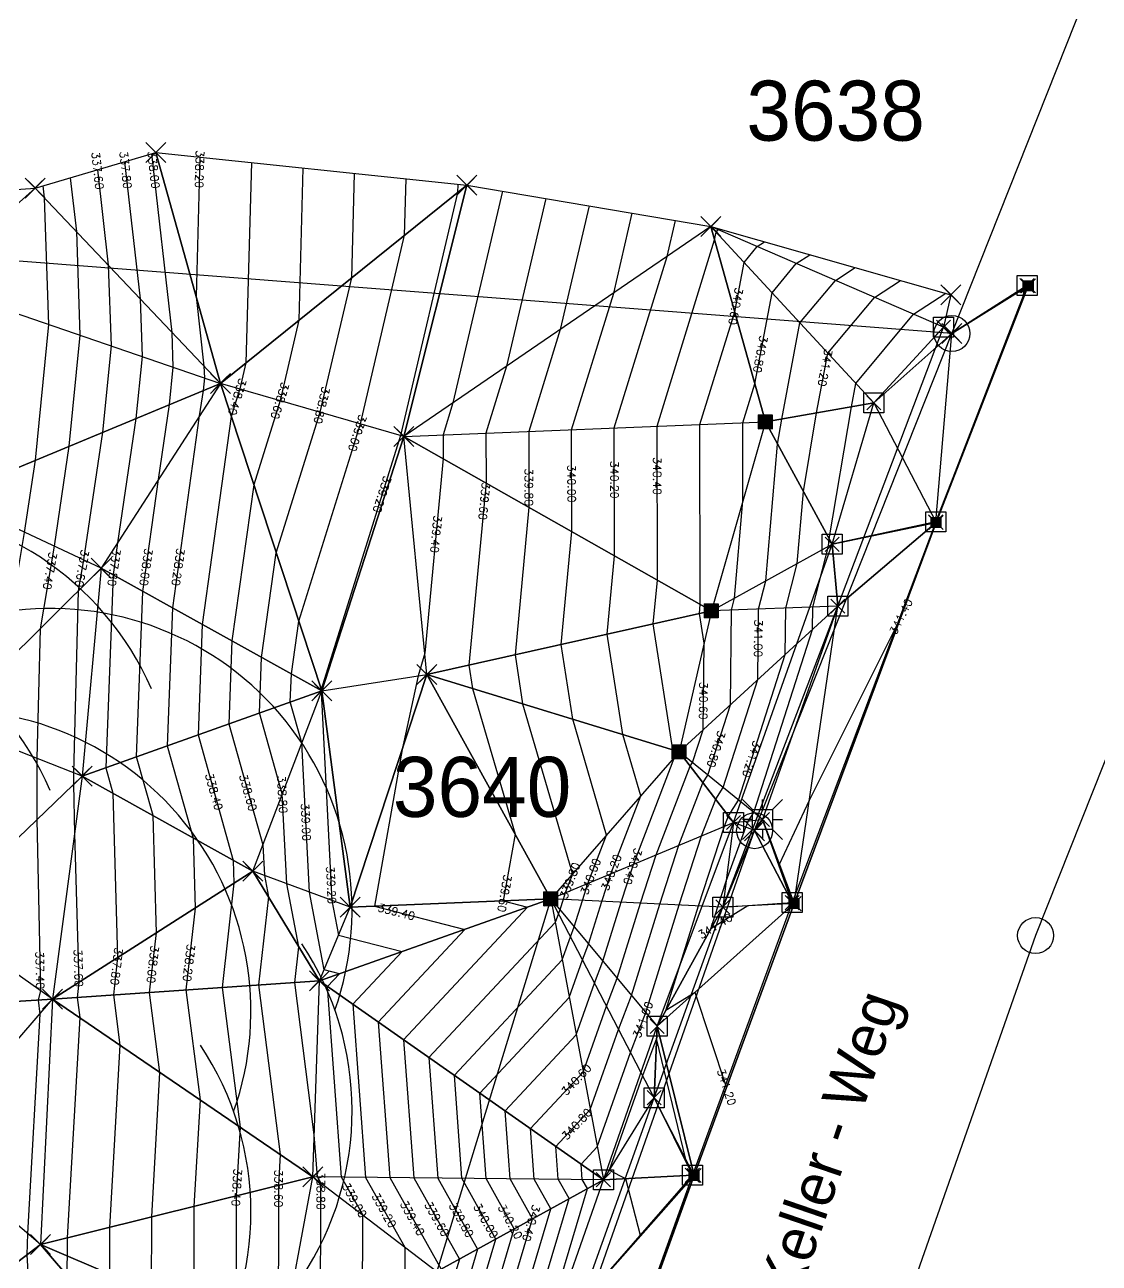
# Model space of a CAD drawing. Extents: x 2 to 3400072, y 373 to 5275873.
# Drawn here: x 3399975.22 to 3400002.08, y 5275726.3 to 5275757.24 of the extents above; entities that cross this region are included whole.
import ezdxf
from ezdxf.enums import TextEntityAlignment as Align

# ---------------------------------------------------------------- set-up
doc = ezdxf.new("R2010")
doc.units = 0
doc.linetypes.add('1600_2028', pattern=[0])
doc.linetypes.add('AUSGEZOGEN', pattern=[0])
doc.layers.get('0').update_dxf_attribs({"color": 1, "linetype": 'CONTINUOUS'})
for name, color, linetype in [('$BRUCH', 7, 'CONTINUOUS'), ('$P_INF_FL', 7, 'AUSGEZOGEN'), ('$P_INF_H', 7, 'AUSGEZOGEN'), ('$P_INF_NR', 7, 'AUSGEZOGEN'), ('$P_INF_X', 7, 'AUSGEZOGEN'), ('$PKT_0', 7, 'CONTINUOUS'), ('AUSSPAREN', 1, 'CONTINUOUS'), ('BÖSCHUNG_OK', 7, 'CONTINUOUS'), ('BÖSCHUNG_UK', 7, 'CONTINUOUS'), ('DGM', 7, 'CONTINUOUS'), ('DGM_HOEHEN', 34, 'CONTINUOUS'), ('DGM_HOEHEN_HAUPT', 24, 'CONTINUOUS'), ('DGM_HOEHEN_TEXT', 7, 'CONTINUOUS'), ('FLURSTÜCKE_GRENZPUNKTE', 255, 'CONTINUOUS'), ('GELÄNDEPUNKT', 7, 'CONTINUOUS'), ('LAGEBEZEICHNUNGEN', 255, 'CONTINUOUS'), ('LAMPE', 7, 'CONTINUOUS'), ('LAUBBAUM_25M', 7, 'CONTINUOUS'), ('STELLKANTE_OK', 7, 'CONTINUOUS'), ('STELLKANTE_UK', 7, 'CONTINUOUS'), ('VERKEHR', 255, 'CONTINUOUS')]:
    doc.layers.add(name, color=color, linetype=linetype)
doc.styles.add('FLURSTÜCKSNUMMER_-_K_10_70', font='txt')
doc.styles.add('NAME_-_BAUWERKEN_U__EINRIC', font='txt')
doc.styles.add('SIMPLEX', font='SIMPLEX')

# ---------------------------------------------------------------- blocks, each defined once
blk = doc.blocks.new('GRENZPUNKT_MIT_ABMARKUNG__')
at = {"color": 0}
blk.add_circle((0, 0), 0.5, dxfattribs=at)
blk = doc.blocks.new('34')
at = {"color": 0}
for p, q in [((-0.5, 0.5), (0.5, -0.5)), ((-0.5, -0.5), (0.5, 0.5))]:
    blk.add_line(p, q, dxfattribs=at)
blk = doc.blocks.new('71', base_point=(0.019231, 0))
at = {"color": 0}
for p, q in [((-0.497863, 0.5), (-0.497863, -0.5)), ((-0.497863, 0.5), (0.497863, 0.5)), ((-0.480769, -0.5), (-0.480769, 0.5)), ((-0.459402, -0.5), (-0.459402, 0.5)), ((-0.438034, -0.5), (-0.438034, 0.5)), ((-0.42094, -0.5), (-0.42094, 0.5)), ((-0.399573, -0.5), (-0.399573, 0.5)), ((-0.378205, -0.5), (-0.378205, 0.5)), ((-0.361111, -0.5), (-0.361111, 0.5)), ((-0.339744, -0.5), (-0.339744, 0.5)), ((-0.318376, -0.5), (-0.318376, 0.5)), ((-0.301282, -0.5), (-0.301282, 0.5)), ((-0.279915, -0.5), (-0.279915, 0.5)), ((-0.258547, -0.5), (-0.258547, 0.5)), ((-0.241453, -0.5), (-0.241453, 0.5)), ((-0.220085, -0.5), (-0.220085, 0.5)), ((-0.198718, -0.5), (-0.198718, 0.5)), ((-0.181624, -0.5), (-0.181624, 0.5)), ((-0.160256, -0.5), (-0.160256, 0.5)), ((-0.138889, -0.5), (-0.138889, 0.5)), ((-0.121795, -0.5), (-0.121795, 0.5)), ((-0.100428, -0.5), (-0.100428, 0.5)), ((-0.07906, -0.5), (-0.07906, 0.5)), ((-0.061966, -0.5), (-0.061966, 0.5)), ((-0.040599, -0.5), (-0.040599, 0.5)), ((-0.019231, -0.5), (-0.019231, 0.5)), ((-0.002137, -0.5), (-0.002137, 0.5)), ((0.019231, -0.5), (0.019231, 0.5)), ((0.040599, -0.5), (0.040599, 0.5)), ((0.057693, -0.5), (0.057693, 0.5)), ((0.07906, -0.5), (0.07906, 0.5)), ((0.100428, -0.5), (0.100428, 0.5)), ((0.117522, -0.5), (0.117522, 0.5)), ((0.138889, -0.5), (0.138889, 0.5)), ((0.160256, -0.5), (0.160256, 0.5)), ((0.177351, -0.5), (0.177351, 0.5)), ((0.198718, -0.5), (0.198718, 0.5)), ((0.220085, -0.5), (0.220085, 0.5)), ((0.237179, -0.5), (0.237179, 0.5)), ((0.258547, -0.5), (0.258547, 0.5)), ((0.279915, -0.5), (0.279915, 0.5)), ((0.297009, -0.5), (0.297009, 0.5)), ((0.318376, -0.5), (0.318376, 0.5)), ((0.339744, -0.5), (0.339744, 0.5)), ((0.356838, -0.5), (0.356838, 0.5)), ((0.378205, -0.5), (0.378205, 0.5)), ((0.399573, -0.5), (0.399573, 0.5)), ((0.416666, -0.5), (0.416666, 0.5)), ((0.438034, -0.5), (0.438034, 0.5)), ((0.459402, -0.5), (0.459402, 0.5)), ((0.476495, -0.5), (0.476495, 0.5)), ((0.497863, 0.5), (0.497863, -0.5)), ((0.497863, -0.5), (-0.497863, -0.5))]:
    blk.add_line(p, q, dxfattribs=at)
blk = doc.blocks.new('139', base_point=(0, -0.001756))
at = {"color": 0}
for centre, radius, start, end in [((0, 0.198947), 0.301054, 23.556964, 156.444075), ((0.175614, 0.098595), 0.301054, 340.504019, 100.603046), ((-0.175614, 0.098595), 0.301054, 99.378072, 213.597998), ((-0.175615, -0.102107), 0.301054, 146.376033, 280.600999), ((0.175615, -0.102107), 0.301054, 259.398891, 33.623991), ((0, -0.001756), 0.025088, 90.001142, 179.997716), ((0, -0.001756), 0.025088, 0.002284, 89.998858), ((0, -0.001756), 0.025088, 180.001142, 269.998858), ((0, -0.001756), 0.025088, 270.001142, 359.998858), ((0, -0.198946), 0.301054, 221.698008, 318.301992)]:
    blk.add_arc(centre, radius, start, end, dxfattribs=at)
blk = doc.blocks.new('70')
at = {"color": 0}
for p, q in [((-0.5, -0.5), (-0.5, 0.5)), ((-0.5, 0.5), (0.5, 0.5)), ((0.5, 0.5), (0.5, -0.5)), ((0.5, -0.5), (-0.5, -0.5))]:
    blk.add_line(p, q, dxfattribs=at)
blk = doc.blocks.new('138')
at = {"color": 0}
for p, q in [((-0.25, 0.25), (-0.5, 0.5)), ((0, 0.25), (0, 0.5)), ((0.25, 0.25), (0.5, 0.5)), ((-0.25, 0), (-0.5, 0)), ((-0.25, -0.25), (-0.25, 0.25)), ((-0.25, 0.25), (0.25, 0.25)), ((0.25, 0.25), (0.25, -0.25)), ((0.25, 0), (0.5, 0)), ((-0.25, -0.25), (-0.5, -0.5)), ((0.25, -0.25), (-0.25, -0.25)), ((0, -0.25), (0, -0.5)), ((0.25, -0.25), (0.5, -0.5))]:
    blk.add_line(p, q, dxfattribs=at)
blk = doc.blocks.new('*U179')
at = {"layer": 'LAGEBEZEICHNUNGEN', "color": 7, "linetype": 'BYBLOCK', "style": 'NAME_-_BAUWERKEN_U__EINRIC'}
blk.add_text('Carl - Keller - Weg', height=1.08, rotation=71.0869, dxfattribs=at).set_placement((3399993.259, 5275721.624))
blk = doc.blocks.new('*U193')
at = {"layer": 'FLURSTÜCKE_GRENZPUNKTE', "color": 7, "linetype": 'BYBLOCK', "style": 'FLURSTÜCKSNUMMER_-_K_10_70'}
blk.add_text('3640', height=1.5, rotation=0.0091, dxfattribs=at).set_placement((3399984.419, 5275737.452))
blk = doc.blocks.new('*U195')
at = {"layer": 'FLURSTÜCKE_GRENZPUNKTE', "color": 7, "linetype": 'BYBLOCK', "style": 'FLURSTÜCKSNUMMER_-_K_10_70'}
blk.add_text('3638', height=1.5, rotation=0.0091, dxfattribs=at).set_placement((3399993.257, 5275754.348))
blk = doc.blocks.new('PKT_0')
for p, q in [((-0.354, -0.354), (0.354, 0.354)), ((0.354, -0.354), (-0.354, 0.354))]:
    blk.add_line(p, q)
at = {"layer": '$P_INF_FL'}
blk.add_attdef('CODE', text='', height=0.8, dxfattribs=at).set_placement((0, 1.7), align=Align.CENTER)
at = {"layer": '$P_INF_H'}
blk.add_attdef('H', text='', height=0.8, dxfattribs=at).set_placement((0, -1.4), align=Align.CENTER)
at = {"layer": '$P_INF_NR'}
blk.add_attdef('NR', text='', height=0.8, dxfattribs=at).set_placement((0, 0.7), align=Align.CENTER)
at = {"layer": '$P_INF_X'}
blk.add_attdef('X', text='', height=0.8, dxfattribs=at).set_placement((-0.9, -0.4), align=Align.RIGHT)
blk.add_attdef('Y', (0.7, -0.4), '', height=0.8, dxfattribs=at)
blk = doc.blocks.new('*U648')
at = {"layer": 'DGM_HOEHEN_TEXT', "color": 44, "linetype": 'BYBLOCK', "style": 'SIMPLEX'}
blk.add_text('337.40', height=0.2, rotation=271.1189, dxfattribs=at).set_placement((3399975.488, 5275734.09, 10337.401))
blk = doc.blocks.new('*U649')
at = {"layer": 'DGM_HOEHEN_TEXT', "color": 44, "linetype": 'BYBLOCK', "style": 'SIMPLEX'}
blk.add_text('337.40', height=0.2, rotation=260.4664, dxfattribs=at).set_placement((3399975.826, 5275744.08, 10337.401))
blk = doc.blocks.new('*U652')
at = {"layer": 'DGM_HOEHEN_TEXT', "color": 44, "linetype": 'BYBLOCK', "style": 'SIMPLEX'}
blk.add_text('337.60', height=0.2, rotation=271.631, dxfattribs=at).set_placement((3399976.445, 5275734.141, 10337.601))
blk = doc.blocks.new('*U653')
at = {"layer": 'DGM_HOEHEN_TEXT', "color": 44, "linetype": 'BYBLOCK', "style": 'SIMPLEX'}
blk.add_text('337.60', height=0.2, rotation=260.4664, dxfattribs=at).set_placement((3399976.63, 5275744.143, 10337.601))
blk = doc.blocks.new('*U654')
at = {"layer": 'DGM_HOEHEN_TEXT', "color": 44, "linetype": 'BYBLOCK', "style": 'SIMPLEX'}
blk.add_text('337.60', height=0.2, rotation=276.4606, dxfattribs=at).set_placement((3399976.886, 5275754.054, 10337.601))
blk = doc.blocks.new('*U657')
at = {"layer": 'DGM_HOEHEN_TEXT', "color": 44, "linetype": 'BYBLOCK', "style": 'SIMPLEX'}
blk.add_text('337.80', height=0.2, rotation=263.5729, dxfattribs=at).set_placement((3399977.467, 5275734.197, 10337.801))
blk = doc.blocks.new('*U658')
at = {"layer": 'DGM_HOEHEN_TEXT', "color": 44, "linetype": 'BYBLOCK', "style": 'SIMPLEX'}
blk.add_text('337.80', height=0.2, rotation=262.0391, dxfattribs=at).set_placement((3399977.417, 5275744.166, 10337.801))
blk = doc.blocks.new('*U659')
at = {"layer": 'DGM_HOEHEN_TEXT', "color": 44, "linetype": 'BYBLOCK', "style": 'SIMPLEX'}
blk.add_text('337.80', height=0.2, rotation=276.4606, dxfattribs=at).set_placement((3399977.586, 5275754.073, 10337.801))
blk = doc.blocks.new('*U662')
at = {"layer": 'DGM_HOEHEN_TEXT', "color": 44, "linetype": 'BYBLOCK', "style": 'SIMPLEX'}
blk.add_text('338.00', height=0.2, rotation=263.5729, dxfattribs=at).set_placement((3399978.372, 5275734.245, 10338.001))
blk = doc.blocks.new('*U663')
at = {"layer": 'DGM_HOEHEN_TEXT', "color": 44, "linetype": 'BYBLOCK', "style": 'SIMPLEX'}
blk.add_text('338.00', height=0.2, rotation=262.0391, dxfattribs=at).set_placement((3399978.218, 5275744.174, 10338.001))
blk = doc.blocks.new('*U664')
at = {"layer": 'DGM_HOEHEN_TEXT', "color": 44, "linetype": 'BYBLOCK', "style": 'SIMPLEX'}
blk.add_text('338.00', height=0.2, rotation=276.4606, dxfattribs=at).set_placement((3399978.287, 5275754.078, 10338.001))
blk = doc.blocks.new('*U667')
at = {"layer": 'DGM_HOEHEN_TEXT', "color": 44, "linetype": 'BYBLOCK', "style": 'SIMPLEX'}
blk.add_text('338.20', height=0.2, rotation=263.5729, dxfattribs=at).set_placement((3399979.276, 5275734.285, 10338.201))
blk = doc.blocks.new('*U668')
at = {"layer": 'DGM_HOEHEN_TEXT', "color": 44, "linetype": 'BYBLOCK', "style": 'SIMPLEX'}
blk.add_text('338.20', height=0.2, rotation=262.0391, dxfattribs=at).set_placement((3399979.019, 5275744.175, 10338.201))
blk = doc.blocks.new('*U669')
at = {"layer": 'DGM_HOEHEN_TEXT', "color": 44, "linetype": 'BYBLOCK', "style": 'SIMPLEX'}
blk.add_text('338.20', height=0.2, rotation=268.446, dxfattribs=at).set_placement((3399979.5, 5275754.111, 10338.201))
blk = doc.blocks.new('*U672')
at = {"layer": 'DGM_HOEHEN_TEXT', "color": 44, "linetype": 'BYBLOCK', "style": 'SIMPLEX'}
blk.add_text('338.40', height=0.2, rotation=266.7594, dxfattribs=at).set_placement((3399980.443, 5275728.669, 10338.401))
blk = doc.blocks.new('*U673')
at = {"layer": 'DGM_HOEHEN_TEXT', "color": 44, "linetype": 'BYBLOCK', "style": 'SIMPLEX'}
blk.add_text('338.40', height=0.2, rotation=285.6839, dxfattribs=at).set_placement((3399979.725, 5275738.506, 10338.401))
blk = doc.blocks.new('*U674')
at = {"layer": 'DGM_HOEHEN_TEXT', "color": 44, "linetype": 'BYBLOCK', "style": 'SIMPLEX'}
blk.add_text('338.40', height=0.2, rotation=252.654, dxfattribs=at).set_placement((3399980.578, 5275748.428, 10338.401))
blk = doc.blocks.new('*U677')
at = {"layer": 'DGM_HOEHEN_TEXT', "color": 44, "linetype": 'BYBLOCK', "style": 'SIMPLEX'}
blk.add_text('338.60', height=0.2, rotation=269.9269, dxfattribs=at).set_placement((3399981.462, 5275728.638, 10338.601))
blk = doc.blocks.new('*U678')
at = {"layer": 'DGM_HOEHEN_TEXT', "color": 44, "linetype": 'BYBLOCK', "style": 'SIMPLEX'}
blk.add_text('338.60', height=0.2, rotation=285.6839, dxfattribs=at).set_placement((3399980.577, 5275738.482, 10338.601))
blk = doc.blocks.new('*U679')
at = {"layer": 'DGM_HOEHEN_TEXT', "color": 44, "linetype": 'BYBLOCK', "style": 'SIMPLEX'}
blk.add_text('338.60', height=0.2, rotation=252.654, dxfattribs=at).set_placement((3399981.642, 5275748.329, 10338.601))
blk = doc.blocks.new('*U682')
at = {"layer": 'DGM_HOEHEN_TEXT', "color": 44, "linetype": 'BYBLOCK', "style": 'SIMPLEX'}
blk.add_text('338.80', height=0.2, rotation=269.8858, dxfattribs=at).set_placement((3399982.517, 5275728.576, 10338.801))
blk = doc.blocks.new('*U683')
at = {"layer": 'DGM_HOEHEN_TEXT', "color": 44, "linetype": 'BYBLOCK', "style": 'SIMPLEX'}
blk.add_text('338.80', height=0.2, rotation=272.9258, dxfattribs=at).set_placement((3399981.532, 5275738.478, 10338.801))
blk = doc.blocks.new('*U684')
at = {"layer": 'DGM_HOEHEN_TEXT', "color": 44, "linetype": 'BYBLOCK', "style": 'SIMPLEX'}
blk.add_text('338.80', height=0.2, rotation=256.7919, dxfattribs=at).set_placement((3399982.654, 5275748.217, 10338.801))
blk = doc.blocks.new('*U687')
at = {"layer": 'DGM_HOEHEN_TEXT', "color": 44, "linetype": 'BYBLOCK', "style": 'SIMPLEX'}
blk.add_text('339.00', height=0.2, rotation=299.3073, dxfattribs=at).set_placement((3399983.142, 5275728.235, 10339.001))
blk = doc.blocks.new('*U688')
at = {"layer": 'DGM_HOEHEN_TEXT', "color": 44, "linetype": 'BYBLOCK', "style": 'SIMPLEX'}
blk.add_text('339.00', height=0.2, rotation=272.9258, dxfattribs=at).set_placement((3399982.12, 5275737.787, 10339.001))
blk = doc.blocks.new('*U689')
at = {"layer": 'DGM_HOEHEN_TEXT', "color": 44, "linetype": 'BYBLOCK', "style": 'SIMPLEX'}
blk.add_text('339.00', height=0.2, rotation=252.654, dxfattribs=at).set_placement((3399983.58, 5275747.522, 10339.001))
blk = doc.blocks.new('*U692')
at = {"layer": 'DGM_HOEHEN_TEXT', "color": 44, "linetype": 'BYBLOCK', "style": 'SIMPLEX'}
blk.add_text('339.20', height=0.2, rotation=299.3073, dxfattribs=at).set_placement((3399983.883, 5275727.982, 10339.201))
blk = doc.blocks.new('*U693')
at = {"layer": 'DGM_HOEHEN_TEXT', "color": 44, "linetype": 'BYBLOCK', "style": 'SIMPLEX'}
blk.add_text('339.20', height=0.2, rotation=272.9258, dxfattribs=at).set_placement((3399982.753, 5275736.214, 10339.201))
blk = doc.blocks.new('*U694')
at = {"layer": 'DGM_HOEHEN_TEXT', "color": 44, "linetype": 'BYBLOCK', "style": 'SIMPLEX'}
blk.add_text('339.20', height=0.2, rotation=252.654, dxfattribs=at).set_placement((3399984.196, 5275745.989, 10339.201))
blk = doc.blocks.new('*U697')
at = {"layer": 'DGM_HOEHEN_TEXT', "color": 44, "linetype": 'BYBLOCK', "style": 'SIMPLEX'}
blk.add_text('339.40', height=0.2, rotation=299.3073, dxfattribs=at).set_placement((3399984.591, 5275727.786, 10339.401))
blk = doc.blocks.new('*U698')
at = {"layer": 'DGM_HOEHEN_TEXT', "color": 44, "linetype": 'BYBLOCK', "style": 'SIMPLEX'}
blk.add_text('339.40', height=0.2, rotation=345.6542, dxfattribs=at).set_placement((3399984.028, 5275735.1, 10339.401))
blk = doc.blocks.new('*U699')
at = {"layer": 'DGM_HOEHEN_TEXT', "color": 44, "linetype": 'BYBLOCK', "style": 'SIMPLEX'}
blk.add_text('339.40', height=0.2, rotation=264.6482, dxfattribs=at).set_placement((3399985.445, 5275744.995, 10339.401))
blk = doc.blocks.new('*U702')
at = {"layer": 'DGM_HOEHEN_TEXT', "color": 44, "linetype": 'BYBLOCK', "style": 'SIMPLEX'}
blk.add_text('339.60', height=0.2, rotation=299.3073, dxfattribs=at).set_placement((3399985.202, 5275727.764, 10339.601))
blk = doc.blocks.new('*U703')
at = {"layer": 'DGM_HOEHEN_TEXT', "color": 44, "linetype": 'BYBLOCK', "style": 'SIMPLEX'}
blk.add_text('339.60', height=0.2, rotation=259.988, dxfattribs=at).set_placement((3399987.197, 5275736.022, 10339.601))
blk = doc.blocks.new('*U704')
at = {"layer": 'DGM_HOEHEN_TEXT', "color": 44, "linetype": 'BYBLOCK', "style": 'SIMPLEX'}
blk.add_text('339.60', height=0.2, rotation=264.6482, dxfattribs=at).set_placement((3399986.65, 5275745.82, 10339.601))
blk = doc.blocks.new('*U707')
at = {"layer": 'DGM_HOEHEN_TEXT', "color": 44, "linetype": 'BYBLOCK', "style": 'SIMPLEX'}
blk.add_text('339.80', height=0.2, rotation=299.3073, dxfattribs=at).set_placement((3399985.814, 5275727.742, 10339.801))
blk = doc.blocks.new('*U708')
at = {"layer": 'DGM_HOEHEN_TEXT', "color": 44, "linetype": 'BYBLOCK', "style": 'SIMPLEX'}
blk.add_text('339.80', height=0.2, rotation=68.9511, dxfattribs=at).set_placement((3399988.771, 5275735.385, 10339.801))
blk = doc.blocks.new('*U709')
at = {"layer": 'DGM_HOEHEN_TEXT', "color": 44, "linetype": 'BYBLOCK', "style": 'SIMPLEX'}
blk.add_text('339.80', height=0.2, rotation=270.1126, dxfattribs=at).set_placement((3399987.718, 5275746.16, 10339.801))
blk = doc.blocks.new('*U712')
at = {"layer": 'DGM_HOEHEN_TEXT', "color": 44, "linetype": 'BYBLOCK', "style": 'SIMPLEX'}
blk.add_text('340.00', height=0.2, rotation=299.3073, dxfattribs=at).set_placement((3399986.425, 5275727.72, 10340.001))
blk = doc.blocks.new('*U713')
at = {"layer": 'DGM_HOEHEN_TEXT', "color": 44, "linetype": 'BYBLOCK', "style": 'SIMPLEX'}
blk.add_text('340.00', height=0.2, rotation=68.9511, dxfattribs=at).set_placement((3399989.287, 5275735.488, 10340.001))
blk = doc.blocks.new('*U714')
at = {"layer": 'DGM_HOEHEN_TEXT', "color": 44, "linetype": 'BYBLOCK', "style": 'SIMPLEX'}
blk.add_text('340.00', height=0.2, rotation=270.1126, dxfattribs=at).set_placement((3399988.788, 5275746.253, 10340.001))
blk = doc.blocks.new('*U717')
at = {"layer": 'DGM_HOEHEN_TEXT', "color": 44, "linetype": 'BYBLOCK', "style": 'SIMPLEX'}
blk.add_text('340.20', height=0.2, rotation=299.3073, dxfattribs=at).set_placement((3399987.036, 5275727.697, 10340.201))
blk = doc.blocks.new('*U718')
at = {"layer": 'DGM_HOEHEN_TEXT', "color": 44, "linetype": 'BYBLOCK', "style": 'SIMPLEX'}
blk.add_text('340.20', height=0.2, rotation=68.9511, dxfattribs=at).set_placement((3399989.804, 5275735.591, 10340.201))
blk = doc.blocks.new('*U719')
at = {"layer": 'DGM_HOEHEN_TEXT', "color": 44, "linetype": 'BYBLOCK', "style": 'SIMPLEX'}
blk.add_text('340.20', height=0.2, rotation=270.1126, dxfattribs=at).set_placement((3399989.858, 5275746.346, 10340.201))
blk = doc.blocks.new('*U722')
at = {"layer": 'DGM_HOEHEN_TEXT', "color": 44, "linetype": 'BYBLOCK', "style": 'SIMPLEX'}
blk.add_text('340.40', height=0.2, rotation=253.4395, dxfattribs=at).set_placement((3399987.918, 5275727.784, 10340.401))
blk = doc.blocks.new('*U723')
at = {"layer": 'DGM_HOEHEN_TEXT', "color": 44, "linetype": 'BYBLOCK', "style": 'SIMPLEX'}
blk.add_text('340.40', height=0.2, rotation=251.9037, dxfattribs=at).set_placement((3399990.468, 5275736.692, 10340.401))
blk = doc.blocks.new('*U724')
at = {"layer": 'DGM_HOEHEN_TEXT', "color": 44, "linetype": 'BYBLOCK', "style": 'SIMPLEX'}
blk.add_text('340.40', height=0.2, rotation=270.1126, dxfattribs=at).set_placement((3399990.928, 5275746.44, 10340.401))
blk = doc.blocks.new('*U727')
at = {"layer": 'DGM_HOEHEN_TEXT', "color": 44, "linetype": 'BYBLOCK', "style": 'SIMPLEX'}
blk.add_text('340.60', height=0.2, rotation=46.9034, dxfattribs=at).set_placement((3399988.758, 5275730.476, 10340.601))
blk = doc.blocks.new('*U728')
at = {"layer": 'DGM_HOEHEN_TEXT', "color": 44, "linetype": 'BYBLOCK', "style": 'SIMPLEX'}
blk.add_text('340.60', height=0.2, rotation=269.3725, dxfattribs=at).set_placement((3399992.088, 5275740.825, 10340.601))
blk = doc.blocks.new('*U729')
at = {"layer": 'DGM_HOEHEN_TEXT', "color": 44, "linetype": 'BYBLOCK', "style": 'SIMPLEX'}
blk.add_text('340.60', height=0.2, rotation=259.2877, dxfattribs=at).set_placement((3399992.981, 5275750.691, 10340.601))
blk = doc.blocks.new('*U732')
at = {"layer": 'DGM_HOEHEN_TEXT', "color": 44, "linetype": 'BYBLOCK', "style": 'SIMPLEX'}
blk.add_text('340.80', height=0.2, rotation=46.9034, dxfattribs=at).set_placement((3399988.767, 5275729.364, 10340.801))
blk = doc.blocks.new('*U733')
at = {"layer": 'DGM_HOEHEN_TEXT', "color": 44, "linetype": 'BYBLOCK', "style": 'SIMPLEX'}
blk.add_text('340.80', height=0.2, rotation=252.2143, dxfattribs=at).set_placement((3399992.552, 5275739.626, 10340.801))
blk = doc.blocks.new('*U734')
at = {"layer": 'DGM_HOEHEN_TEXT', "color": 44, "linetype": 'BYBLOCK', "style": 'SIMPLEX'}
blk.add_text('340.80', height=0.2, rotation=259.2877, dxfattribs=at).set_placement((3399993.597, 5275749.495, 10340.801))
blk = doc.blocks.new('*U737')
at = {"layer": 'DGM_HOEHEN_TEXT', "color": 44, "linetype": 'BYBLOCK', "style": 'SIMPLEX'}
blk.add_text('341.00', height=0.2, rotation=69.3693, dxfattribs=at).set_placement((3399990.6, 5275731.91, 10341.001))
blk = doc.blocks.new('*U738')
at = {"layer": 'DGM_HOEHEN_TEXT', "color": 44, "linetype": 'BYBLOCK', "style": 'SIMPLEX'}
blk.add_text('341.00', height=0.2, rotation=269.3725, dxfattribs=at).set_placement((3399993.46, 5275742.384, 10341.001))
blk = doc.blocks.new('*U739')
at = {"layer": 'DGM_HOEHEN_TEXT', "color": 44, "linetype": 'BYBLOCK', "style": 'SIMPLEX'}
blk.add_text('341.20', height=0.2, rotation=288.3807, dxfattribs=at).set_placement((3399992.518, 5275731.115, 10341.201))
blk = doc.blocks.new('*U740')
at = {"layer": 'DGM_HOEHEN_TEXT', "color": 44, "linetype": 'BYBLOCK', "style": 'SIMPLEX'}
blk.add_text('341.20', height=0.2, rotation=252.2143, dxfattribs=at).set_placement((3399993.438, 5275739.377, 10341.201))
blk = doc.blocks.new('*U741')
at = {"layer": 'DGM_HOEHEN_TEXT', "color": 44, "linetype": 'BYBLOCK', "style": 'SIMPLEX'}
blk.add_text('341.20', height=0.2, rotation=259.2877, dxfattribs=at).set_placement((3399995.217, 5275749.156, 10341.201))
blk = doc.blocks.new('*U742')
at = {"layer": 'DGM_HOEHEN_TEXT', "color": 44, "linetype": 'BYBLOCK', "style": 'SIMPLEX'}
blk.add_text('341.40', height=0.2, rotation=63.4986, dxfattribs=at).set_placement((3399997.002, 5275741.992, 10341.401))
blk = doc.blocks.new('*U743')
at = {"layer": 'DGM_HOEHEN_TEXT', "color": 44, "linetype": 'BYBLOCK', "style": 'SIMPLEX'}
blk.add_text('341.40', height=0.2, rotation=31.7234, dxfattribs=at).set_placement((3399992.13, 5275734.392, 10341.401))

msp = doc.modelspace()

# ---------------------------------------------------------------- linework, layer by layer
at = {"layer": '$BRUCH', "linetype": 'BYBLOCK'}
msp.add_lwpolyline([(3399986.606, 5275713.147), (3399989.329, 5275721.229), (3399991.952, 5275728.49), (3399994.45, 5275735.284), (3399997.998, 5275744.806), (3400000.305, 5275750.72), (3400000.273, 5275750.727), (3399997.989, 5275744.821), (3399994.403, 5275735.309), (3399991.907, 5275728.497), (3399989.305, 5275721.263), (3399986.573, 5275713.16)], close=True, dxfattribs=at)
for points in [[(3399985.407, 5275714.61), (3399987.66, 5275721.235), (3399990.95, 5275730.435), (3399992.669, 5275735.2), (3399995.545, 5275742.719), (3399998.186, 5275749.685)], [(3399982.867, 5275707.975), (3399984.84, 5275714.024), (3399987.451, 5275721.534), (3399988.263, 5275724.319), (3399989.683, 5275728.386), (3399991.028, 5275732.22), (3399992.936, 5275737.313), (3399995.403, 5275744.263), (3399996.442, 5275747.799)], [(3399993.733, 5275747.32), (3399992.383, 5275742.602), (3399991.576, 5275739.079), (3399988.37, 5275735.402), (3399985.515, 5275726.089), (3399983.697, 5275722.035), (3399981.238, 5275715.354), (3399978.99, 5275708.44)]]:
    msp.add_lwpolyline(points, dxfattribs=at)
at = {"layer": 'AUSSPAREN', "linetype": 'BYBLOCK'}
msp.add_lwpolyline([(3399954.853, 5275725.659), (3399953.835, 5275730.614), (3399954.125, 5275734.608), (3399961.235, 5275738.373), (3399963.269, 5275744.226), (3399965.556, 5275754.252), (3399970.426, 5275752.815), (3399975.477, 5275753.164), (3399978.493, 5275754.051), (3399986.272, 5275753.236), (3399992.371, 5275752.202), (3399998.371, 5275750.5), (3399998.186, 5275749.685), (3399998.396, 5275749.532), (3400000.273, 5275750.727), (3400000.305, 5275750.72), (3399997.998, 5275744.806), (3399994.45, 5275735.284), (3399991.952, 5275728.49), (3399989.329, 5275721.229)], dxfattribs=at)
at = {"layer": 'DGM', "color": 0, "linetype": 'BYBLOCK'}
for points in [[(3399975.477, 5275753.164, 337.141), (3399978.493, 5275754.051, 338.029), (3399980.107, 5275748.285, 338.303)], [(3399978.493, 5275754.051, 338.029), (3399986.272, 5275753.236, 339.236), (3399980.107, 5275748.285, 338.303)], [(3399986.272, 5275753.236, 339.236), (3399984.697, 5275746.96, 339.217), (3399980.107, 5275748.285, 338.303)], [(3399986.272, 5275753.236, 339.236), (3399992.371, 5275752.202, 340.363), (3399984.697, 5275746.96, 339.217)], [(3399970.426, 5275752.815, 335.812), (3399975.477, 5275753.164, 337.141), (3399972.808, 5275750.789, 336.425)], [(3399975.477, 5275753.164, 337.141), (3399972.808, 5275750.789, 336.425), (3399980.107, 5275748.285, 338.303)], [(3399992.371, 5275752.202, 340.363), (3399984.697, 5275746.96, 339.217), (3399993.733, 5275747.32, 340.906)], [(3399992.371, 5275752.202, 340.363), (3399993.733, 5275747.32, 340.906), (3399996.442, 5275747.799, 341.528)], [(3399998.186, 5275749.685, 341.554), (3399992.371, 5275752.202, 340.363), (3399998.371, 5275750.5, 341.422)], [(3399998.186, 5275749.685, 341.554), (3399992.371, 5275752.202, 340.363), (3399996.442, 5275747.799, 341.528)], [(3399972.808, 5275750.789, 336.425), (3399980.107, 5275748.285, 338.303), (3399973.306, 5275745.459, 336.681)], [(3400000.305, 5275750.72, 341.391), (3399997.998, 5275744.806, 341.432), (3399997.989, 5275744.821, 341.554)], [(3400000.305, 5275750.72, 341.391), (3399997.989, 5275744.821, 341.554), (3399998.396, 5275749.532, 341.556)], [(3400000.305, 5275750.72, 341.391), (3400000.273, 5275750.727, 341.528), (3399998.396, 5275749.532, 341.556)], [(3399998.186, 5275749.685, 341.554), (3399998.396, 5275749.532, 341.556), (3399996.442, 5275747.799, 341.528)], [(3399997.989, 5275744.821, 341.554), (3399998.396, 5275749.532, 341.556), (3399996.442, 5275747.799, 341.528)], [(3399980.107, 5275748.285, 338.303), (3399977.127, 5275743.663, 337.72), (3399973.306, 5275745.459, 336.681)], [(3399982.64, 5275740.602, 339.204), (3399980.107, 5275748.285, 338.303), (3399977.127, 5275743.663, 337.72)], [(3399982.64, 5275740.602, 339.204), (3399984.697, 5275746.96, 339.217), (3399980.107, 5275748.285, 338.303)], [(3399993.733, 5275747.32, 340.906), (3399995.403, 5275744.263, 341.423), (3399996.442, 5275747.799, 341.528)], [(3399997.989, 5275744.821, 341.554), (3399995.403, 5275744.263, 341.423), (3399996.442, 5275747.799, 341.528)], [(3399984.697, 5275746.96, 339.217), (3399993.733, 5275747.32, 340.906), (3399992.383, 5275742.602, 340.652)], [(3399993.733, 5275747.32, 340.906), (3399992.383, 5275742.602, 340.652), (3399995.403, 5275744.263, 341.423)], [(3399982.64, 5275740.602, 339.204), (3399985.273, 5275741.007, 339.418), (3399984.697, 5275746.96, 339.217)], [(3399985.273, 5275741.007, 339.418), (3399984.697, 5275746.96, 339.217), (3399992.383, 5275742.602, 340.652)], [(3399977.127, 5275743.663, 337.72), (3399973.306, 5275745.459, 336.681), (3399973.238, 5275739.809, 336.903)], [(3399997.998, 5275744.806, 341.432), (3399994.45, 5275735.284, 341.302), (3399995.545, 5275742.719, 341.585)], [(3399997.998, 5275744.806, 341.432), (3399997.989, 5275744.821, 341.554), (3399995.403, 5275744.263, 341.423)], [(3399997.998, 5275744.806, 341.432), (3399995.545, 5275742.719, 341.585), (3399995.403, 5275744.263, 341.423)], [(3399995.545, 5275742.719, 341.585), (3399992.383, 5275742.602, 340.652), (3399995.403, 5275744.263, 341.423)], [(3399977.127, 5275743.663, 337.72), (3399976.654, 5275738.473, 337.647), (3399973.238, 5275739.809, 336.903)], [(3399982.64, 5275740.602, 339.204), (3399977.127, 5275743.663, 337.72), (3399976.654, 5275738.473, 337.647)], [(3399995.545, 5275742.719, 341.585), (3399993.658, 5275737.386, 341.512), (3399991.576, 5275739.079, 340.425)], [(3399995.545, 5275742.719, 341.585), (3399992.383, 5275742.602, 340.652), (3399991.576, 5275739.079, 340.425)], [(3399994.45, 5275735.284, 341.302), (3399995.545, 5275742.719, 341.585), (3399993.658, 5275737.386, 341.512)], [(3399985.273, 5275741.007, 339.418), (3399992.383, 5275742.602, 340.652), (3399991.576, 5275739.079, 340.425)], [(3399983.353, 5275735.194, 339.362), (3399982.64, 5275740.602, 339.204), (3399985.273, 5275741.007, 339.418)], [(3399983.353, 5275735.194, 339.362), (3399985.273, 5275741.007, 339.418), (3399988.37, 5275735.402, 339.674)], [(3399985.273, 5275741.007, 339.418), (3399991.576, 5275739.079, 340.425), (3399988.37, 5275735.402, 339.674)], [(3399980.917, 5275736.093, 338.497), (3399982.64, 5275740.602, 339.204), (3399976.654, 5275738.473, 337.647)], [(3399983.353, 5275735.194, 339.362), (3399980.917, 5275736.093, 338.497), (3399982.64, 5275740.602, 339.204)], [(3399976.654, 5275738.473, 337.647), (3399973.238, 5275739.809, 336.903), (3399972.998, 5275734.953, 336.848)], [(3399991.576, 5275739.079, 340.425), (3399988.37, 5275735.402, 339.674), (3399992.936, 5275737.313, 341.28)], [(3399993.658, 5275737.386, 341.512), (3399991.576, 5275739.079, 340.425), (3399992.936, 5275737.313, 341.28)], [(3399976.654, 5275738.473, 337.647), (3399975.914, 5275732.898, 337.465), (3399972.998, 5275734.953, 336.848)], [(3399980.917, 5275736.093, 338.497), (3399976.654, 5275738.473, 337.647), (3399975.914, 5275732.898, 337.465)], [(3399992.669, 5275735.2, 341.453), (3399988.37, 5275735.402, 339.674), (3399992.936, 5275737.313, 341.28)], [(3399992.669, 5275735.2, 341.453), (3399993.464, 5275737.108, 341.485), (3399992.936, 5275737.313, 341.28)], [(3399992.669, 5275735.2, 341.453), (3399994.403, 5275735.309, 341.43), (3399993.464, 5275737.108, 341.485)], [(3399993.658, 5275737.386, 341.512), (3399993.464, 5275737.108, 341.485), (3399992.936, 5275737.313, 341.28)], [(3399994.403, 5275735.309, 341.43), (3399993.658, 5275737.386, 341.512), (3399993.464, 5275737.108, 341.485)], [(3399994.45, 5275735.284, 341.302), (3399994.403, 5275735.309, 341.43), (3399993.658, 5275737.386, 341.512)], [(3399982.583, 5275733.357, 338.936), (3399980.917, 5275736.093, 338.497), (3399975.914, 5275732.898, 337.465)], [(3399982.583, 5275733.357, 338.936), (3399983.353, 5275735.194, 339.362), (3399980.917, 5275736.093, 338.497)], [(3399982.583, 5275733.357, 338.936), (3399983.353, 5275735.194, 339.362), (3399988.37, 5275735.402, 339.674)], [(3399982.583, 5275733.357, 338.936), (3399988.37, 5275735.402, 339.674), (3399989.683, 5275728.386, 341.175)], [(3399990.95, 5275730.435, 341.39), (3399988.37, 5275735.402, 339.674), (3399991.028, 5275732.22, 341.161)], [(3399992.669, 5275735.2, 341.453), (3399988.37, 5275735.402, 339.674), (3399991.028, 5275732.22, 341.161)], [(3399990.95, 5275730.435, 341.39), (3399988.37, 5275735.402, 339.674), (3399989.683, 5275728.386, 341.175)], [(3399994.45, 5275735.284, 341.302), (3399991.952, 5275728.49, 341.151), (3399991.028, 5275732.22, 341.161)], [(3399994.45, 5275735.284, 341.302), (3399992.669, 5275735.2, 341.453), (3399991.028, 5275732.22, 341.161)], [(3399994.45, 5275735.284, 341.302), (3399992.669, 5275735.2, 341.453), (3399994.403, 5275735.309, 341.43)], [(3399971.484, 5275732.624, 336.666), (3399975.914, 5275732.898, 337.465), (3399972.998, 5275734.953, 336.848)], [(3399982.422, 5275728.458, 338.763), (3399982.583, 5275733.357, 338.936), (3399975.914, 5275732.898, 337.465)], [(3399982.422, 5275728.458, 338.763), (3399982.583, 5275733.357, 338.936), (3399989.683, 5275728.386, 341.175)], [(3399971.484, 5275732.624, 336.666), (3399972.737, 5275729.22, 336.825), (3399975.914, 5275732.898, 337.465)], [(3399972.737, 5275729.22, 336.825), (3399975.914, 5275732.898, 337.465), (3399975.614, 5275726.766, 337.474)], [(3399982.422, 5275728.458, 338.763), (3399975.914, 5275732.898, 337.465), (3399975.614, 5275726.766, 337.474)], [(3399991.952, 5275728.49, 341.151), (3399990.95, 5275730.435, 341.39), (3399991.028, 5275732.22, 341.161)], [(3399990.95, 5275730.435, 341.39), (3399991.907, 5275728.497, 341.275), (3399989.683, 5275728.386, 341.175)], [(3399991.952, 5275728.49, 341.151), (3399990.95, 5275730.435, 341.39), (3399991.907, 5275728.497, 341.275)], [(3399972.737, 5275729.22, 336.825), (3399972.772, 5275724.604, 336.858), (3399975.614, 5275726.766, 337.474)], [(3399981.624, 5275724.194, 338.613), (3399982.422, 5275728.458, 338.763), (3399975.614, 5275726.766, 337.474)], [(3399981.624, 5275724.194, 338.613), (3399982.422, 5275728.458, 338.763), (3399985.515, 5275726.089, 339.352)], [(3399982.422, 5275728.458, 338.763), (3399985.515, 5275726.089, 339.352), (3399989.683, 5275728.386, 341.175)], [(3399991.907, 5275728.497, 341.275), (3399988.263, 5275724.319, 341.065), (3399989.683, 5275728.386, 341.175)], [(3399991.952, 5275728.49, 341.151), (3399991.907, 5275728.497, 341.275), (3399988.263, 5275724.319, 341.065)], [(3399991.952, 5275728.49, 341.151), (3399989.305, 5275721.263, 341.031), (3399988.263, 5275724.319, 341.065)], [(3399991.952, 5275728.49, 341.151), (3399989.329, 5275721.229, 340.916), (3399989.305, 5275721.263, 341.031)], [(3399985.515, 5275726.089, 339.352), (3399988.263, 5275724.319, 341.065), (3399989.683, 5275728.386, 341.175)], [(3399972.772, 5275724.604, 336.858), (3399979.095, 5275722.715, 338.148), (3399975.614, 5275726.766, 337.474)], [(3399979.095, 5275722.715, 338.148), (3399981.624, 5275724.194, 338.613), (3399975.614, 5275726.766, 337.474)]]:
    msp.add_3dface(points, dxfattribs=at)
at = {"layer": 'DGM_HOEHEN', "color": 44, "linetype": 'BYBLOCK'}
for points in [[(3399977.715, 5275753.822), (3399978.103, 5275750.397), (3399978.152, 5275748.956), (3399977.998, 5275747.409), (3399977.536, 5275744.298), (3399977.424, 5275743.498), (3399977.242, 5275738.682), (3399977.421, 5275738.044), (3399977.538, 5275733.935), (3399977.433, 5275733.002), (3399977.594, 5275731.752), (3399977.336, 5275727.194), (3399977.334, 5275726.03), (3399977.298, 5275724.806), (3399977.39, 5275723.224), (3399976.887, 5275721.032), (3399976.86, 5275719.605), (3399976.157, 5275715.623), (3399976.388, 5275713.853)], [(3399977.027, 5275713.922), (3399976.901, 5275714.887), (3399977.75, 5275719.694), (3399977.76, 5275720.274), (3399978.37, 5275722.931), (3399978.331, 5275723.604), (3399978.39, 5275725.578), (3399978.392, 5275727.456), (3399978.596, 5275731.068), (3399978.34, 5275733.065), (3399978.507, 5275734.554), (3399978.424, 5275737.484), (3399978.011, 5275738.955), (3399978.167, 5275743.086), (3399978.558, 5275745.883), (3399978.837, 5275747.757), (3399978.93, 5275748.689), (3399978.9, 5275749.557), (3399978.394, 5275754.022)], [(3399979.595, 5275753.935), (3399979.501, 5275750.453), (3399979.697, 5275748.718), (3399979.707, 5275748.423), (3399979.676, 5275748.106), (3399979.581, 5275747.469), (3399978.91, 5275742.673), (3399978.78, 5275739.229), (3399979.427, 5275736.924), (3399979.477, 5275735.173), (3399979.246, 5275733.127), (3399979.599, 5275730.384), (3399979.448, 5275727.719), (3399979.445, 5275725.126), (3399979.378, 5275722.88), (3399979.359, 5275722.676), (3399978.725, 5275719.911), (3399978.654, 5275719.304), (3399978.014, 5275716.237), (3399977.646, 5275714.151), (3399977.667, 5275713.99)], [(3399980.884, 5275753.8), (3399980.748, 5275748.8), (3399980.595, 5275748.145), (3399980.38, 5275747.458), (3399979.653, 5275742.261), (3399979.549, 5275739.503), (3399980.43, 5275736.365), (3399980.446, 5275735.793), (3399980.153, 5275733.19), (3399980.602, 5275729.7), (3399980.505, 5275727.982), (3399980.5, 5275724.675), (3399980.466, 5275723.516), (3399980.374, 5275722.526), (3399979.888, 5275720.408), (3399979.59, 5275717.873), (3399978.871, 5275714.426), (3399979.565, 5275710.208), (3399979.201, 5275708.414)], [(3399977.036, 5275753.622), (3399977.306, 5275751.237), (3399977.375, 5275749.223), (3399977.16, 5275747.061), (3399976.686, 5275743.871), (3399976.556, 5275743.097), (3399976.438, 5275738.557), (3399976.439, 5275738.266), (3399976.463, 5275737.033), (3399976.568, 5275733.316), (3399976.526, 5275732.94), (3399976.591, 5275732.436), (3399976.279, 5275726.931), (3399976.279, 5275726.481), (3399976.265, 5275726.008), (3399976.409, 5275723.517), (3399976.013, 5275721.791), (3399975.97, 5275719.517), (3399975.413, 5275716.359), (3399975.749, 5275713.784)], [(3399982.173, 5275753.665), (3399982.07, 5275749.861), (3399981.599, 5275747.855), (3399980.942, 5275745.753), (3399980.396, 5275741.848), (3399980.318, 5275739.776), (3399981.168, 5275736.75), (3399981.207, 5275735.986), (3399981.308, 5275735.451), (3399981.06, 5275733.252), (3399981.605, 5275729.016), (3399981.561, 5275728.244), (3399981.556, 5275724.223), (3399981.554, 5275724.152), (3399981.389, 5275722.376), (3399981.051, 5275720.905), (3399980.526, 5275716.442), (3399980.216, 5275714.953), (3399980.516, 5275713.132), (3399979.551, 5275708.373)], [(3399979.9, 5275708.331), (3399981.283, 5275715.151), (3399981.329, 5275715.32), (3399981.337, 5275715.336), (3399981.348, 5275715.366), (3399981.628, 5275716.412), (3399982.214, 5275721.401), (3399982.403, 5275722.226), (3399982.501, 5275723.28), (3399982.609, 5275724.673), (3399982.616, 5275728.309), (3399982.533, 5275728.457), (3399982.456, 5275729.506), (3399981.967, 5275733.314), (3399982.067, 5275734.204), (3399981.77, 5275735.778), (3399981.655, 5275738.026), (3399981.087, 5275740.05), (3399981.139, 5275741.436), (3399981.505, 5275744.047), (3399982.603, 5275747.565), (3399983.391, 5275750.923), (3399983.462, 5275753.53)], [(3399974.471, 5275713.647), (3399973.925, 5275717.83), (3399974.191, 5275719.339), (3399974.266, 5275723.307), (3399974.449, 5275724.103), (3399974.35, 5275725.804), (3399974.399, 5275727.802), (3399974.599, 5275731.375), (3399974.445, 5275732.807), (3399974.662, 5275733.781), (3399974.608, 5275736.504), (3399974.602, 5275739.275), (3399974.652, 5275741.21), (3399975.215, 5275744.562), (3399975.482, 5275746.364), (3399975.82, 5275749.756), (3399975.712, 5275752.916), (3399975.677, 5275753.223)], [(3399976.356, 5275753.422), (3399976.509, 5275752.076), (3399976.598, 5275749.489), (3399976.321, 5275746.712), (3399975.95, 5275744.216), (3399975.604, 5275742.153), (3399975.52, 5275738.916), (3399975.523, 5275737.385), (3399975.607, 5275733.114), (3399975.554, 5275732.875), (3399975.591, 5275732.524), (3399975.286, 5275727.046), (3399975.272, 5275726.506), (3399975.429, 5275723.81), (3399975.14, 5275722.549), (3399975.081, 5275719.428), (3399974.669, 5275717.094), (3399975.11, 5275713.716)], [(3399980.25, 5275708.289), (3399981.469, 5275714.306), (3399981.709, 5275715.18), (3399981.75, 5275715.262), (3399981.807, 5275715.416), (3399983.251, 5275720.822), (3399983.377, 5275721.898), (3399983.418, 5275722.076), (3399983.439, 5275722.303), (3399983.662, 5275725.186), (3399983.667, 5275727.505), (3399983.135, 5275728.451), (3399982.786, 5275733.215), (3399983.085, 5275733.534), (3399982.699, 5275733.633), (3399982.334, 5275735.57), (3399982.143, 5275739.301), (3399981.856, 5275740.323), (3399981.882, 5275741.023), (3399982.067, 5275742.342), (3399983.608, 5275747.275), (3399984.713, 5275751.984), (3399984.751, 5275753.395)], [(3399986.04, 5275753.26), (3399986.034, 5275753.045), (3399984.612, 5275746.985), (3399982.629, 5275740.636), (3399982.625, 5275740.611), (3399982.625, 5275740.597), (3399982.631, 5275740.577), (3399982.897, 5275735.363), (3399983.061, 5275734.496), (3399984.653, 5275734.088), (3399983.42, 5275732.771), (3399983.737, 5275728.445), (3399984.717, 5275726.7), (3399984.715, 5275725.699), (3399984.585, 5275724.014), (3399983.993, 5275721.995), (3399983.984, 5275721.977), (3399983.885, 5275721.53), (3399982.265, 5275715.466), (3399982.163, 5275715.189), (3399982.089, 5275715.04), (3399981.656, 5275713.46), (3399980.599, 5275708.247)], [(3399987.16, 5275753.086), (3399985.923, 5275747.797), (3399985.676, 5275746.999), (3399985.678, 5275746.404), (3399985.222, 5275741.54), (3399985.052, 5275740.973), (3399984.656, 5275739.139), (3399983.964, 5275735.22), (3399986.221, 5275734.642), (3399984.054, 5275732.327), (3399984.34, 5275728.439), (3399985.625, 5275726.149), (3399985.592, 5275726.039), (3399985.575, 5275725.947), (3399984.401, 5275721.941), (3399984.381, 5275721.897), (3399984.144, 5275720.833), (3399982.724, 5275715.516), (3399982.575, 5275715.115), (3399982.468, 5275714.899), (3399981.842, 5275712.615), (3399980.948, 5275708.205)], [(3399988.242, 5275752.902), (3399987.262, 5275748.712), (3399986.746, 5275747.042), (3399986.749, 5275745.797), (3399986.322, 5275741.242), (3399986.413, 5275740.659), (3399987.475, 5275737.022), (3399987.18, 5275735.352), (3399987.789, 5275735.196), (3399984.689, 5275731.883), (3399984.942, 5275728.433), (3399986.082, 5275726.401), (3399985.913, 5275725.832), (3399985.826, 5275725.357), (3399984.808, 5275721.886), (3399984.777, 5275721.817), (3399984.403, 5275720.137), (3399983.182, 5275715.566), (3399982.988, 5275715.041), (3399982.848, 5275714.759), (3399982.029, 5275711.77), (3399981.298, 5275708.163)], [(3399989.324, 5275752.719), (3399988.601, 5275749.627), (3399987.816, 5275747.084), (3399987.82, 5275745.19), (3399987.474, 5275741.501), (3399987.664, 5275740.276), (3399988.908, 5275736.019), (3399988.728, 5275735.552), (3399988.674, 5275735.387), (3399988.595, 5275735.132), (3399988.559, 5275735.037), (3399988.48, 5275734.813), (3399985.323, 5275731.439), (3399985.544, 5275728.427), (3399986.539, 5275726.653), (3399986.234, 5275725.626)], [(3399986.876, 5275725.212), (3399987.454, 5275727.157), (3399986.748, 5275728.415), (3399986.591, 5275730.55), (3399988.83, 5275732.943), (3399989.16, 5275733.879), (3399989.31, 5275734.276), (3399989.641, 5275735.342), (3399989.865, 5275736.028), (3399990.615, 5275737.977), (3399990.168, 5275739.51), (3399989.779, 5275742.018), (3399989.962, 5275743.975), (3399989.956, 5275747.17), (3399991.279, 5275751.456), (3399991.489, 5275752.351)], [(3399987.196, 5275725.006), (3399987.911, 5275727.409), (3399987.35, 5275728.409), (3399987.225, 5275730.106), (3399989.005, 5275732.008), (3399989.461, 5275733.3), (3399989.667, 5275733.848), (3399990.124, 5275735.319), (3399990.434, 5275736.266), (3399991.469, 5275738.957), (3399991.42, 5275739.127), (3399990.931, 5275742.277), (3399991.034, 5275743.368), (3399991.026, 5275747.212), (3399992.464, 5275751.869), (3399992.5, 5275752.062), (3399992.551, 5275752.124), (3399992.58, 5275752.142)], [(3399987.517, 5275724.799), (3399988.368, 5275727.661), (3399987.952, 5275728.403), (3399987.86, 5275729.662), (3399989.18, 5275731.073), (3399989.762, 5275732.722), (3399990.025, 5275733.42), (3399990.608, 5275735.296), (3399991.002, 5275736.504), (3399991.854, 5275738.718), (3399991.911, 5275738.807), (3399992.175, 5275739.628), (3399992.198, 5275741.795), (3399992.084, 5275742.535), (3399992.105, 5275742.76), (3399992.096, 5275747.255), (3399992.965, 5275750.071), (3399993.199, 5275751.306), (3399993.528, 5275751.701), (3399993.714, 5275751.821)], [(3399987.838, 5275724.592), (3399988.826, 5275727.913), (3399988.554, 5275728.397), (3399988.494, 5275729.218), (3399989.355, 5275730.139), (3399990.062, 5275732.143), (3399990.382, 5275732.992), (3399991.091, 5275735.274), (3399991.571, 5275736.742), (3399992.172, 5275738.305), (3399992.294, 5275738.495), (3399992.859, 5275740.256), (3399992.885, 5275742.621), (3399992.963, 5275742.921), (3399993.17, 5275745.351), (3399993.166, 5275747.297), (3399993.467, 5275748.273), (3399993.898, 5275750.55), (3399994.504, 5275751.278), (3399994.847, 5275751.5)], [(3399988.159, 5275724.386), (3399989.283, 5275728.165), (3399989.156, 5275728.391), (3399989.128, 5275728.774), (3399989.53, 5275729.204), (3399990.363, 5275731.564), (3399990.74, 5275732.564), (3399991.574, 5275735.251), (3399992.139, 5275736.98), (3399992.49, 5275737.892), (3399992.677, 5275738.184), (3399993.543, 5275740.883), (3399993.563, 5275742.646), (3399993.746, 5275743.352), (3399994.037, 5275746.764), (3399994.143, 5275747.392), (3399994.597, 5275749.794), (3399995.481, 5275750.856), (3399995.98, 5275751.178)], [(3399992.763, 5275730.695), (3399991.974, 5275733.068), (3399991.247, 5275732.618), (3399992.058, 5275735.228), (3399992.708, 5275737.218), (3399992.808, 5275737.479), (3399993.06, 5275737.872), (3399994.228, 5275741.511), (3399994.24, 5275742.671), (3399994.529, 5275743.782), (3399994.683, 5275745.581), (3399995.014, 5275747.546), (3399995.296, 5275749.038), (3399996.458, 5275750.433), (3399997.113, 5275750.857)], [(3399999.799, 5275749.422), (3400000.177, 5275750.394), (3400000.201, 5275750.655), (3400000.303, 5275750.721)], [(3399997.125, 5275742.462), (3399994.829, 5275737.859), (3399994.08, 5275736.265), (3399994.414, 5275735.304), (3399993.294, 5275735.229), (3399992.371, 5275734.659), (3399992.541, 5275735.206), (3399992.751, 5275735.847), (3399993.245, 5275737.193), (3399993.309, 5275737.351), (3399993.443, 5275737.561), (3399994.912, 5275742.138), (3399994.918, 5275742.696), (3399995.313, 5275744.213), (3399995.328, 5275744.399), (3399995.885, 5275747.7), (3399995.995, 5275748.282), (3399997.434, 5275750.01), (3399998.246, 5275750.536)]]:
    msp.add_lwpolyline(points, dxfattribs=at)
msp.add_lwpolyline([(3399989.83, 5275728.624), (3399990.239, 5275728.414), (3399990.606, 5275727.005), (3399991.934, 5275728.493), (3399991.746, 5275728.889), (3399991.014, 5275731.916), (3399990.664, 5275730.985)], close=True, dxfattribs=at)
at = {"layer": 'DGM_HOEHEN_HAUPT', "color": 44, "linetype": 'BYBLOCK'}
msp.add_lwpolyline([(3399986.555, 5275725.419), (3399986.997, 5275726.905), (3399986.146, 5275728.421), (3399985.957, 5275730.995), (3399988.655, 5275733.878), (3399988.86, 5275734.458), (3399988.952, 5275734.704), (3399989.158, 5275735.365), (3399989.296, 5275735.79), (3399989.761, 5275736.998), (3399988.916, 5275739.893), (3399988.627, 5275741.759), (3399988.891, 5275744.582), (3399988.886, 5275747.127), (3399989.94, 5275750.542), (3399990.406, 5275752.535)], dxfattribs=at)
at = {"layer": 'FLURSTÜCKE_GRENZPUNKTE', "color": 7, "linetype": '1600_2028'}
for p, q in [((3399998.396, 5275749.532, 341.556), (3400003.409, 5275762.176)), ((3400009.361, 5275756.863), (3400000.487, 5275734.486)), ((3399998.396, 5275749.532, 341.556), (3399967.393, 5275751.927, 334.924)), ((3399993.464, 5275737.108, 341.485), (3399998.396, 5275749.532, 341.556)), ((3399985.99, 5275715.872, 340.825), (3399993.464, 5275737.108, 341.485)), ((3400000.487, 5275734.486), (3399991.642, 5275709.339))]:
    msp.add_line(p, q, dxfattribs=at)

# ---------------------------------------------------------------- block references
at = {"layer": '$PKT_0', "linetype": 'BYBLOCK', "xscale": 0.5, "yscale": 0.5, "zscale": 0.5}
for p in [(3399978.493, 5275754.051, 338.029), (3399975.477, 5275753.164, 337.141), (3399986.272, 5275753.236, 339.236), (3399992.371, 5275752.202, 340.363), (3400000.273, 5275750.727, 341.528), (3400000.305, 5275750.72, 341.391), (3399998.371, 5275750.5, 341.422), (3399998.186, 5275749.685, 341.554), (3399998.396, 5275749.532, 341.556), (3399980.107, 5275748.285, 338.303), (3399996.442, 5275747.799, 341.528), (3399993.733, 5275747.32, 340.906), (3399984.697, 5275746.96, 339.217), (3399997.989, 5275744.821, 341.554), (3399997.998, 5275744.806, 341.432), (3399995.403, 5275744.263, 341.423), (3399977.127, 5275743.663, 337.72), (3399992.383, 5275742.602, 340.652), (3399995.545, 5275742.719, 341.585), (3399985.273, 5275741.007, 339.418), (3399982.64, 5275740.602, 339.204), (3399991.576, 5275739.079, 340.425), (3399976.654, 5275738.473, 337.647), (3399992.936, 5275737.313, 341.28), (3399993.658, 5275737.386, 341.512), (3399993.464, 5275737.108, 341.485), (3399980.917, 5275736.093, 338.497), (3399988.37, 5275735.402, 339.674), (3399983.353, 5275735.194, 339.362), (3399992.669, 5275735.2, 341.453), (3399994.403, 5275735.309, 341.43), (3399994.45, 5275735.284, 341.302), (3399982.583, 5275733.357, 338.936), (3399975.914, 5275732.898, 337.465), (3399991.028, 5275732.22, 341.161), (3399990.95, 5275730.435, 341.39), (3399982.422, 5275728.458, 338.763), (3399989.683, 5275728.386, 341.175), (3399991.907, 5275728.497, 341.275), (3399991.952, 5275728.49, 341.151), (3399975.614, 5275726.766, 337.474)]:
    msp.add_blockref('PKT_0', p, dxfattribs=at)
at = {"layer": 'BÖSCHUNG_OK', "color": 53, "xscale": 0.5, "yscale": 0.5, "zscale": 0.5}
for p in [(3399996.442, 5275747.799, 341.528), (3399995.403, 5275744.263, 341.423), (3399992.936, 5275737.313, 341.28), (3399991.028, 5275732.22, 341.161), (3399989.683, 5275728.386, 341.175)]:
    msp.add_blockref('70', p, dxfattribs=at)
at = {"layer": 'BÖSCHUNG_UK', "color": 53, "xscale": 0.35, "yscale": 0.35, "zscale": 0.35}
for p in [(3399993.733, 5275747.32, 340.906), (3399992.383, 5275742.602, 340.652), (3399991.576, 5275739.079, 340.425), (3399988.37, 5275735.402, 339.674)]:
    msp.add_blockref('71', p, dxfattribs=at)
at = {"layer": 'FLURSTÜCKE_GRENZPUNKTE', "color": 1, "xscale": 0.9, "yscale": 0.9, "zscale": 0.9}
for p in [(3399998.396, 5275749.532, 341.556), (3399993.464, 5275737.108, 341.485)]:
    msp.add_blockref('GRENZPUNKT_MIT_ABMARKUNG__', p, dxfattribs=at)
at = {"layer": 'FLURSTÜCKE_GRENZPUNKTE', "color": 7, "xscale": 0.9, "yscale": 0.9, "zscale": 0.9}
msp.add_blockref('GRENZPUNKT_MIT_ABMARKUNG__', (3400000.487, 5275734.486), dxfattribs=at)
at = {"layer": 'GELÄNDEPUNKT', "color": 53, "xscale": 0.5, "yscale": 0.5, "zscale": 0.5}
for p in [(3399978.493, 5275754.051, 338.029), (3399975.477, 5275753.164, 337.141), (3399986.272, 5275753.236, 339.236), (3399992.371, 5275752.202, 340.363), (3399998.371, 5275750.5, 341.422), (3399998.396, 5275749.532, 341.556), (3399980.107, 5275748.285, 338.303), (3399984.697, 5275746.96, 339.217), (3399977.127, 5275743.663, 337.72), (3399985.273, 5275741.007, 339.418), (3399982.64, 5275740.602, 339.204), (3399976.654, 5275738.473, 337.647), (3399993.464, 5275737.108, 341.485), (3399980.917, 5275736.093, 338.497), (3399983.353, 5275735.194, 339.362), (3399982.583, 5275733.357, 338.936), (3399975.914, 5275732.898, 337.465), (3399982.422, 5275728.458, 338.763), (3399975.614, 5275726.766, 337.474)]:
    msp.add_blockref('34', p, dxfattribs=at)
at = {"layer": 'LAMPE', "color": 30}
msp.add_blockref('138', (3399993.658, 5275737.386, 341.512), dxfattribs=at)
at = {"layer": 'LAUBBAUM_25M', "color": 3, "xscale": 25, "yscale": 25, "zscale": 25}
for p in [(3399971.484, 5275732.624, 336.666), (3399968.954, 5275730.09, 336.207)]:
    msp.add_blockref('139', p, dxfattribs=at)
at = {"layer": 'STELLKANTE_OK', "color": 6, "xscale": 0.5, "yscale": 0.5, "zscale": 0.5}
for p in [(3400000.273, 5275750.727, 341.528), (3399998.186, 5275749.685, 341.554), (3399997.989, 5275744.821, 341.554), (3399995.545, 5275742.719, 341.585), (3399994.403, 5275735.309, 341.43), (3399992.669, 5275735.2, 341.453), (3399990.95, 5275730.435, 341.39), (3399991.907, 5275728.497, 341.275)]:
    msp.add_blockref('70', p, dxfattribs=at)
at = {"layer": 'STELLKANTE_UK', "color": 6, "xscale": 0.25, "yscale": 0.25, "zscale": 0.25}
for p in [(3400000.305, 5275750.72, 341.391), (3399997.998, 5275744.806, 341.432), (3399994.45, 5275735.284, 341.302), (3399991.952, 5275728.49, 341.151)]:
    msp.add_blockref('71', p, dxfattribs=at)
at = {"layer": 'VERKEHR', "color": 44, "linetype": 'BYBLOCK'}
for name in ['*U195', '*U654', '*U659', '*U664', '*U669', '*U729', '*U734', '*U741', '*U674', '*U679', '*U684', '*U689', '*U724', '*U709', '*U714', '*U719', '*U694', '*U704', '*U699', '*U649', '*U653', '*U658', '*U663', '*U668', '*U742', '*U738', '*U728', '*U733', '*U740', '*U193', '*U673', '*U678', '*U683', '*U688', '*U718', '*U723', '*U693', '*U708', '*U713', '*U703', '*U698', '*U743', '*U648', '*U652', '*U657', '*U662', '*U667', '*U737', '*U179', '*U727', '*U739', '*U732', '*U672', '*U677', '*U682', '*U687', '*U692', '*U697', '*U702', '*U707', '*U712', '*U717', '*U722']:
    msp.add_blockref(name, (0, 0), dxfattribs=at)

doc.saveas('drawing.dxf')
